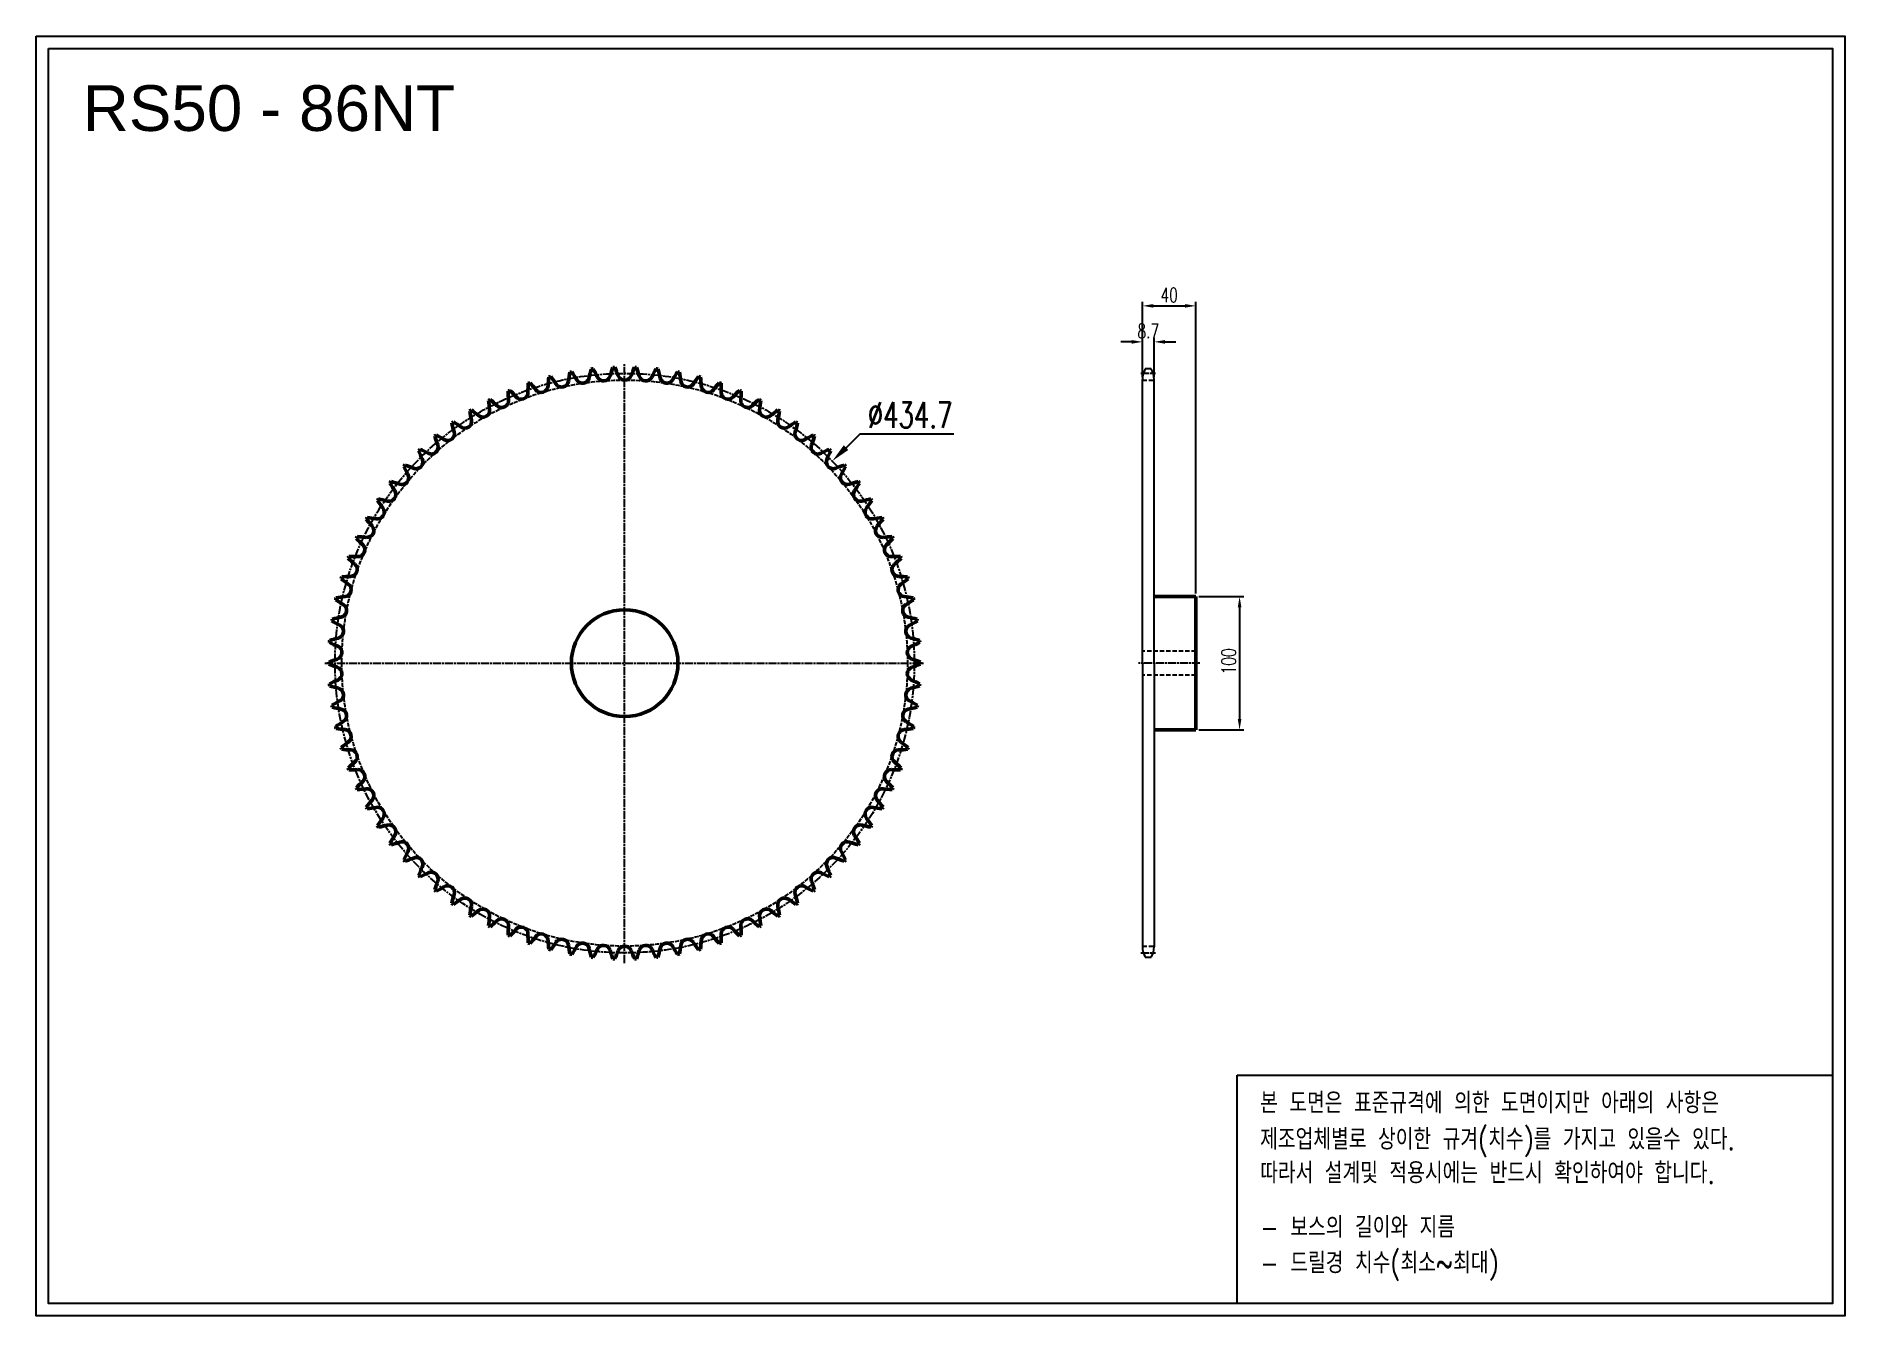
# Model space of a CAD drawing. Header units: millimetres. Extents: x 11261 to 12618, y 4739 to 5699.
import ezdxf

# ---------------------------------------------------------------- set-up
doc = ezdxf.new("R2010")
doc.units = ezdxf.units.MM
for name, pattern in [('AM_ISO02W050', [7.5, 6, -1.5]), ('AM_ISO02W050x2', [3.75, 3, -0.75]), ('AM_ISO08W050', [18, 12, -1.5, 3, -1.5]), ('AM_ISO08W050x2', [9, 6, -0.75, 1.5, -0.75]), ('HIDDEN', [9.525, 6.35, -3.175])]:
    doc.linetypes.add(name, pattern=pattern)
for name, color, linetype, lineweight in [('20', 7, 'Continuous', 50), ('21', 6, 'AM_ISO02W050', 25), ('22', 30, 'AM_ISO08W050', 25), ('23', 40, 'AM_ISO08W050', 25), ('VIS', 7, 'Continuous', 50)]:
    doc.layers.add(name, color=color, linetype=linetype, lineweight=lineweight)
doc.layers.add('HL', color=2, linetype='HIDDEN')
doc.layers.add('S-DIM', color=7, linetype='Continuous')
doc.styles.add('HAN', font='ROMANS.shx', dxfattribs={"width": 0.7, "bigfont": 'whgtxt.shx'})
doc.styles.add('HSG', font='SIMPLEX.shx', dxfattribs={"width": 0.7, "bigfont": 'HSG.shx'})
doc.styles.get("Standard").update_dxf_attribs({"font": 'arial.ttf'})
doc.dimstyles.new('APP23', dxfattribs={"dimscale": 4.5, "dimtxt": 2.4, "dimasz": 1.8, "dimexe": 0.7, "dimexo": 0.5, "dimgap": 0.6, "dimtad": 1, "dimtoh": 1, "dimdec": 1, "dimrnd": 0.01, "dimzin": 9, "dimdsep": 46, "dimtxsty": 'HSG', "dimcen": 0, "dimclrd": 1, "dimclre": 1, "dimclrt": 256, "dimazin": 2, "dimtp": 1, "dimtm": 1, "dimtfac": 0.5, "dimtdec": 1, "dimtix": 1, "dimtofl": 0, "dimtmove": 0, "dimatfit": 3, "dimfxl": 0, "dimtvp": 1, "dimtolj": 2, "dimlwd": -1, "dimlwe": -1, "dimarcsym": 0})
doc.dimstyles.new('APP32', dxfattribs={"dimscale": 8, "dimtxt": 2.4, "dimasz": 1.8, "dimexe": 0.7, "dimexo": 0.5, "dimgap": 0.6, "dimtad": 1, "dimtoh": 1, "dimdec": 1, "dimrnd": 0.01, "dimzin": 9, "dimdsep": 46, "dimtxsty": 'HSG', "dimcen": 0, "dimclrd": 1, "dimclre": 1, "dimclrt": 256, "dimazin": 2, "dimtp": 1, "dimtm": 1, "dimtfac": 0.5, "dimtdec": 1, "dimtofl": 0, "dimtmove": 0, "dimatfit": 3, "dimfxl": 0, "dimtvp": 1, "dimtolj": 2, "dimlwd": -1, "dimlwe": -1, "dimarcsym": 0})

# ---------------------------------------------------------------- blocks, each defined once
blk = doc.blocks.new('*D1')
at = {"layer": 'Defpoints', "color": 0, "transparency": 16777216}
for p in [(11858.6, 5380.2), (11547, 5077.1)]:
    blk.add_point(p, dxfattribs=at)
at = {"layer": 'S-DIM', "color": 1, "transparency": 16777216}
for p, q in [((11879.2, 5400.3), (11868.9, 5390.2)), ((11949.9, 5400.3), (11879.2, 5400.3))]:
    blk.add_line(p, q, dxfattribs=at)
blk.add_solid([(11867.2, 5392), (11870.6, 5388.5), (11858.6, 5380.2)], dxfattribs=at)
at = {"layer": 'S-DIM', "transparency": 16777216, "insert": (11917, 5414.7), "char_height": 19.2, "attachment_point": 5, "style": 'HSG'}
blk.add_mtext('\\A2;∅434.7', dxfattribs=at)
blk = doc.blocks.new('*D2')
at = {"layer": 'Defpoints', "color": 0, "transparency": 16777216}
for p in [(12100.1, 5469.6), (12091.4, 5440.9), (12100.1, 5440.9)]:
    blk.add_point(p, dxfattribs=at)
at = {"layer": 'S-DIM', "color": 1, "transparency": 16777216}
for p, q in [((12091.4, 5443.1), (12091.4, 5472.7)), ((12100.1, 5443.1), (12100.1, 5472.7)), ((12083.3, 5469.6), (12075.2, 5469.6)), ((12108.2, 5469.6), (12116.3, 5469.6))]:
    blk.add_line(p, q, dxfattribs=at)
for points in [[(12083.3, 5470.9), (12083.3, 5468.2), (12091.4, 5469.6)], [(12108.2, 5470.9), (12108.2, 5468.2), (12100.1, 5469.6)]]:
    blk.add_solid(points, dxfattribs=at)
at = {"layer": 'S-DIM', "transparency": 16777216, "insert": (12095.7, 5477.7), "char_height": 10.8, "attachment_point": 5, "style": 'HSG'}
blk.add_mtext('\\A2;8.7', dxfattribs=at)
blk = doc.blocks.new('*D3')
at = {"layer": 'Defpoints', "color": 0, "transparency": 16777216}
for p in [(12131.4, 5496.6), (12091.4, 5440.9), (12131.4, 5278.6)]:
    blk.add_point(p, dxfattribs=at)
at = {"layer": 'S-DIM', "color": 1, "transparency": 16777216}
for p, q in [((12091.4, 5443.1), (12091.4, 5499.7)), ((12131.4, 5280.9), (12131.4, 5499.7)), ((12099.5, 5496.6), (12123.3, 5496.6))]:
    blk.add_line(p, q, dxfattribs=at)
for points in [[(12099.5, 5497.9), (12099.5, 5495.2), (12091.4, 5496.6)], [(12123.3, 5497.9), (12123.3, 5495.2), (12131.4, 5496.6)]]:
    blk.add_solid(points, dxfattribs=at)
at = {"layer": 'S-DIM', "transparency": 16777216, "insert": (12111.4, 5504.7), "char_height": 10.8, "attachment_point": 5, "style": 'HSG'}
blk.add_mtext('\\A2;40', dxfattribs=at)
blk = doc.blocks.new('*D4')
at = {"layer": 'Defpoints', "color": 0, "transparency": 16777216}
for p in [(12131.4, 5278.6), (12131.4, 5178.6), (12164.2, 5178.6)]:
    blk.add_point(p, dxfattribs=at)
at = {"layer": 'S-DIM', "color": 1, "transparency": 16777216}
for p, q in [((12133.6, 5278.6), (12167.4, 5278.6)), ((12164.2, 5270.5), (12164.2, 5186.7)), ((12133.6, 5178.6), (12167.4, 5178.6))]:
    blk.add_line(p, q, dxfattribs=at)
for points in [[(12162.9, 5270.5), (12165.6, 5270.5), (12164.2, 5278.6)], [(12162.9, 5186.7), (12165.6, 5186.7), (12164.2, 5178.6)]]:
    blk.add_solid(points, dxfattribs=at)
at = {"layer": 'S-DIM', "transparency": 16777216, "insert": (12156.1, 5230), "char_height": 10.8, "attachment_point": 5, "rotation": 90, "style": 'HSG'}
blk.add_mtext('\\A2;100', dxfattribs=at)

msp = doc.modelspace()

# ---------------------------------------------------------------- linework, layer by layer
for p, q in [((12097.93, 5449.29), (12093.48, 5449.29)), ((12091.35, 5228.65), (12091.35, 5441.36)), ((12100.05, 5228.65), (12100.05, 5441.36)), ((12091.35, 5228.65), (12091.35, 5015.94)), ((12100.05, 5228.65), (12100.05, 5015.94)), ((12097.93, 5008), (12093.48, 5008))]:
    msp.add_line(p, q)
for points in [[(11261.19, 5698.81), (12618.41, 5698.81), (12618.41, 4739.16), (11261.19, 4739.16)], [(11270.33, 5689.67), (12609.27, 5689.67), (12609.27, 4748.3), (11270.33, 4748.3)]]:
    msp.add_lwpolyline(points, close=True)
at = {"color": 6}
msp.add_lwpolyline([(12162.37, 4919.51), (12609.27, 4919.51), (12609.27, 4748.3), (12162.37, 4748.3)], close=True, dxfattribs=at)
for centre, start, end in [((12107.23, 5441.36), 150, 180), ((12084.18, 5441.36), 0, 30), ((12107.23, 5015.94), 180, 210), ((12084.18, 5015.94), 330, 0)]:
    msp.add_arc(centre, 15.87, start, end)
at = {"layer": '20'}
msp.add_circle((11702.78, 5228.65), 40, dxfattribs=at)
for centre, radius, start, end in [((11752.33, 5429.41), 107.29, 172.61615, 176.22093), ((11702.78, 5228.65), 221.95, 104.46074, 104.84159), ((11561.32, 5379.47), 107.29, 33.0814, 36.68618), ((11766.85, 5425.25), 107.29, 168.4301, 172.03488), ((11702.78, 5228.65), 221.95, 100.27469, 100.65554), ((11572.7, 5389.39), 107.29, 28.89535, 32.50013), ((11671.13, 5443.72), 5.13, 208.89535, 347.84884), ((11781.03, 5420.05), 107.29, 164.24405, 167.84884), ((11702.78, 5228.65), 221.95, 96.08864, 96.4695), ((11584.79, 5398.46), 107.29, 24.7093, 28.31409), ((11686.91, 5445.45), 5.13, 204.7093, 343.66279), ((11794.79, 5413.83), 107.29, 160.05801, 163.66279), ((11702.78, 5228.65), 221.95, 91.9026, 92.28345), ((11597.5, 5406.62), 107.29, 20.52326, 24.12804), ((11702.78, 5446.03), 5.13, 200.52326, 339.47674), ((11808.07, 5406.62), 107.29, 155.87196, 159.47674), ((11702.78, 5228.65), 221.95, 87.71655, 88.0974), ((11610.77, 5413.83), 107.29, 16.33721, 19.94199), ((11718.65, 5445.45), 5.13, 196.33721, 335.2907), ((11820.78, 5398.46), 107.29, 151.68591, 155.2907), ((11702.78, 5228.65), 221.95, 83.5305, 83.91136), ((11624.53, 5420.05), 107.29, 12.15116, 15.75595), ((11734.43, 5443.72), 5.13, 192.15116, 331.10465), ((11832.86, 5389.39), 107.29, 147.49987, 151.10465), ((11702.78, 5228.65), 221.95, 79.34446, 79.72531), ((11638.71, 5425.25), 107.29, 7.96512, 11.5699), ((11844.24, 5379.47), 107.29, 143.31382, 146.9186), ((11702.78, 5228.65), 221.95, 75.15841, 75.53926), ((11653.23, 5429.41), 107.29, 3.77907, 7.38385), ((11702.78, 5228.65), 221.95, 112.83283, 113.21368), ((11722.57, 5434.48), 107.29, 180.98824, 184.59302), ((11540.87, 5357.27), 107.29, 41.45349, 45.05827), ((11625.12, 5431.69), 5.13, 221.45349, 0.40698), ((11737.54, 5432.49), 107.29, 176.80219, 180.40698), ((11702.78, 5228.65), 221.95, 108.64678, 109.02764), ((11550.69, 5368.74), 107.29, 37.26744, 40.87223), ((11640.15, 5436.82), 5.13, 217.26744, 356.22093), ((11655.51, 5440.83), 5.13, 213.0814, 352.03488), ((11750.05, 5440.83), 5.13, 187.96512, 326.9186), ((11765.41, 5436.82), 5.13, 183.77907, 322.73256), ((11854.88, 5368.74), 107.29, 139.12777, 142.73256), ((11702.78, 5228.65), 221.95, 70.97236, 71.35322), ((11668.02, 5432.49), 107.29, 359.59302, 3.19781), ((11780.44, 5431.69), 5.13, 179.59302, 318.54651), ((11864.7, 5357.27), 107.29, 134.94173, 138.54651), ((11702.78, 5228.65), 221.95, 66.78632, 67.16717), ((11682.99, 5434.48), 107.29, 355.40698, 359.01176), ((11702.78, 5228.65), 221.95, 121.20492, 121.58578), ((11692.39, 5435.17), 107.29, 189.36033, 192.96512), ((11523.86, 5332.32), 107.29, 49.82558, 53.43037), ((11596.39, 5418.22), 5.13, 229.82558, 8.77907), ((11702.78, 5228.65), 221.95, 117.01887, 117.39973), ((11707.49, 5435.38), 107.29, 185.17429, 188.77907), ((11531.91, 5345.1), 107.29, 45.63953, 49.24432), ((11610.51, 5425.48), 5.13, 225.63953, 4.59302), ((11795.05, 5425.48), 5.13, 175.40698, 314.36047), ((11873.65, 5345.1), 107.29, 130.75568, 134.36047), ((11702.78, 5228.65), 221.95, 62.60027, 62.98113), ((11809.17, 5418.22), 5.13, 171.22093, 310.17442), ((11698.07, 5435.38), 107.29, 351.22093, 354.82571), ((11881.7, 5332.32), 107.29, 126.56963, 130.17442), ((11713.17, 5435.17), 107.29, 347.03488, 350.63967), ((11702.78, 5228.65), 221.95, 58.41422, 58.79508), ((11569.92, 5400.71), 5.13, 238.19767, 17.15116), ((11702.78, 5228.65), 221.95, 125.39097, 125.77182), ((11677.34, 5433.86), 107.29, 193.54638, 197.15116), ((11516.77, 5318.98), 107.29, 54.01163, 57.61641), ((11582.83, 5409.95), 5.13, 234.01163, 12.96512), ((11822.73, 5409.95), 5.13, 167.03488, 305.98837), ((11888.79, 5318.98), 107.29, 122.38359, 125.98837), ((11835.64, 5400.71), 5.13, 162.84884, 301.80233), ((11728.22, 5433.86), 107.29, 342.84884, 346.45362), ((11702.78, 5228.65), 221.95, 54.22818, 54.60903), ((11702.78, 5228.65), 221.95, 133.76306, 134.14392), ((11505.6, 5290.94), 107.29, 62.38372, 65.98851), ((11557.72, 5390.55), 5.13, 242.38372, 21.33721), ((11702.78, 5228.65), 221.95, 129.57701, 129.95787), ((11662.43, 5431.46), 107.29, 197.73242, 201.33721), ((11510.68, 5305.17), 107.29, 58.19767, 61.80246), ((11894.89, 5305.17), 107.29, 118.19754, 121.80233), ((11847.85, 5390.55), 5.13, 158.66279, 297.61628), ((11743.13, 5431.46), 107.29, 338.66279, 342.26758), ((11702.78, 5228.65), 221.95, 50.04213, 50.42299), ((11899.96, 5290.94), 107.29, 114.01149, 117.61628), ((11702.78, 5228.65), 221.95, 45.85608, 46.23694), ((11702.78, 5228.65), 221.95, 137.94911, 138.32996), ((11633.33, 5423.42), 107.29, 206.10452, 209.7093), ((11501.58, 5276.38), 107.29, 66.56977, 70.17455), ((11546.28, 5379.53), 5.13, 246.56977, 25.52326), ((11647.73, 5427.97), 107.29, 201.91847, 205.52326), ((11859.28, 5379.53), 5.13, 154.47674, 293.43023), ((11757.83, 5427.97), 107.29, 334.47674, 338.08153), ((11903.98, 5276.38), 107.29, 109.82545, 113.43023), ((11772.23, 5423.42), 107.29, 330.2907, 333.89548), ((11702.78, 5228.65), 221.95, 41.67004, 42.05089), ((11702.78, 5228.65), 221.95, 142.13515, 142.51601), ((11619.3, 5417.83), 107.29, 210.29056, 213.89535), ((11498.63, 5261.57), 107.29, 70.75581, 74.3606), ((11535.69, 5367.7), 5.13, 250.75581, 29.7093), ((11869.87, 5367.7), 5.13, 150.2907, 289.24419), ((11906.93, 5261.57), 107.29, 105.6394, 109.24419), ((11786.26, 5417.83), 107.29, 326.10465, 329.70944), ((11702.78, 5228.65), 221.95, 37.48399, 37.86485), ((11702.78, 5228.65), 221.95, 146.3212, 146.70206), ((11605.71, 5411.23), 107.29, 214.47661, 218.0814), ((11496.78, 5246.58), 107.29, 74.94186, 78.54665), ((11525.98, 5355.14), 5.13, 254.94186, 33.89535), ((11879.58, 5355.14), 5.13, 146.10465, 285.05814), ((11908.78, 5246.58), 107.29, 101.45335, 105.05814), ((11799.85, 5411.23), 107.29, 321.9186, 325.52339), ((11702.78, 5228.65), 221.95, 33.29794, 33.6788), ((11702.78, 5228.65), 221.95, 150.50725, 150.8881), ((11592.64, 5403.66), 107.29, 218.66266, 222.26744), ((11496.02, 5231.49), 107.29, 79.12791, 82.73269), ((11517.22, 5341.89), 5.13, 259.12791, 38.0814), ((11888.34, 5341.89), 5.13, 141.9186, 280.87209), ((11909.54, 5231.49), 107.29, 97.26731, 100.87209), ((11812.92, 5403.66), 107.29, 317.73256, 321.33734), ((11702.78, 5228.65), 221.95, 29.1119, 29.49275), ((11702.78, 5228.65), 221.95, 154.69329, 155.07415), ((11580.16, 5395.15), 107.29, 222.8487, 226.45349), ((11496.36, 5216.39), 107.29, 83.31395, 86.91874), ((11509.45, 5328.05), 5.13, 263.31395, 42.26744), ((11896.11, 5328.05), 5.13, 137.73256, 276.68605), ((11909.2, 5216.39), 107.29, 93.08126, 96.68605), ((11825.4, 5395.15), 107.29, 313.54651, 317.1513), ((11702.78, 5228.65), 221.95, 24.92585, 25.30671), ((11702.78, 5228.65), 221.95, 158.87934, 159.2602), ((11568.34, 5385.76), 107.29, 227.03475, 230.63953), ((11497.81, 5201.36), 107.29, 87.5, 91.10478), ((11502.71, 5313.67), 5.13, 267.5, 46.45349), ((11902.85, 5313.67), 5.13, 133.54651, 272.5), ((11907.75, 5201.36), 107.29, 88.89522, 92.5), ((11837.23, 5385.76), 107.29, 309.36047, 312.96525), ((11702.78, 5228.65), 221.95, 20.7398, 21.12066), ((11702.78, 5228.65), 221.95, 163.06539, 163.44624), ((11500.35, 5186.47), 107.29, 91.68605, 95.29083), ((11497.04, 5298.84), 5.13, 271.68605, 50.63953), ((11908.52, 5298.84), 5.13, 129.36047, 268.31395), ((11905.21, 5186.47), 107.29, 84.70917, 88.31395), ((11702.78, 5228.65), 221.95, 16.55376, 16.93461), ((11557.23, 5375.52), 107.29, 231.2208, 234.82558), ((11492.46, 5283.63), 5.13, 275.87209, 54.82558), ((11913.1, 5283.63), 5.13, 125.17442, 264.12791), ((11848.34, 5375.52), 107.29, 305.17442, 308.7792), ((11702.78, 5228.65), 221.95, 167.25143, 167.63229), ((11546.89, 5364.51), 107.29, 235.40684, 239.01163), ((11503.97, 5171.8), 107.29, 95.87209, 99.47688), ((11489.01, 5268.13), 5.13, 280.05814, 59.01163), ((11916.55, 5268.13), 5.13, 120.98837, 259.94186), ((11901.6, 5171.8), 107.29, 80.52312, 84.12791), ((11858.67, 5364.51), 107.29, 300.98837, 304.59316), ((11702.78, 5228.65), 221.95, 12.36771, 12.74857), ((11702.78, 5228.65), 221.95, 171.43748, 171.81833), ((11537.39, 5352.77), 107.29, 239.59289, 243.19767), ((11508.65, 5157.44), 107.29, 100.05814, 103.66292), ((11486.7, 5252.42), 5.13, 284.24419, 63.19767), ((11918.86, 5252.42), 5.13, 116.80233, 255.75581), ((11896.92, 5157.44), 107.29, 76.33708, 79.94186), ((11868.17, 5352.77), 107.29, 296.80233, 300.40711), ((11702.78, 5228.65), 221.95, 8.18167, 8.56252), ((11702.78, 5228.65), 221.95, 175.62353, 176.00438), ((11528.77, 5340.36), 107.29, 243.77894, 247.38372), ((11514.36, 5143.46), 107.29, 104.24419, 107.84897), ((11485.54, 5236.59), 5.13, 288.43023, 67.38372), ((11920.02, 5236.59), 5.13, 112.61628, 251.56977), ((11891.2, 5143.46), 107.29, 72.15103, 75.75581), ((11876.79, 5340.36), 107.29, 292.61628, 296.22106), ((11702.78, 5228.65), 221.95, 3.99562, 4.37647), ((11521.08, 5129.93), 107.29, 108.43023, 112.03502), ((11702.78, 5228.65), 221.95, 179.80957, 180.19043), ((11521.08, 5327.36), 107.29, 247.96498, 251.56977), ((11485.54, 5220.71), 5.13, 292.61628, 71.56977), ((11920.02, 5220.71), 5.13, 108.43023, 247.38372), ((11884.48, 5129.93), 107.29, 67.96498, 71.56977), ((11884.48, 5327.36), 107.29, 288.43023, 292.03502), ((11702.78, 5228.65), 221.95, 359.80957, 0.19043), ((11528.77, 5116.93), 107.29, 112.61628, 116.22106), ((11702.78, 5228.65), 221.95, 183.99562, 184.37647), ((11876.79, 5116.93), 107.29, 63.77894, 67.38372), ((11702.78, 5228.65), 221.95, 355.62353, 356.00438), ((11514.36, 5313.84), 107.29, 252.15103, 255.75581), ((11537.39, 5104.53), 107.29, 116.80233, 120.40711), ((11486.7, 5204.87), 5.13, 296.80233, 75.75581), ((11918.86, 5204.87), 5.13, 104.24419, 243.19767), ((11868.17, 5104.53), 107.29, 59.59289, 63.19767), ((11891.2, 5313.84), 107.29, 284.24419, 287.84897), ((11702.78, 5228.65), 221.95, 188.18167, 188.56252), ((11508.65, 5299.86), 107.29, 256.33708, 259.94186), ((11546.89, 5092.79), 107.29, 120.98837, 124.59316), ((11489.01, 5189.16), 5.13, 300.98837, 79.94186), ((11916.55, 5189.16), 5.13, 100.05814, 239.01163), ((11858.67, 5092.79), 107.29, 55.40684, 59.01163), ((11896.92, 5299.86), 107.29, 280.05814, 283.66292), ((11702.78, 5228.65), 221.95, 351.43748, 351.81833), ((11702.78, 5228.65), 221.95, 192.36771, 192.74857), ((11503.97, 5285.49), 107.29, 260.52312, 264.12791), ((11492.46, 5173.66), 5.13, 305.17442, 84.12791), ((11913.1, 5173.66), 5.13, 95.87209, 234.82558), ((11901.6, 5285.49), 107.29, 275.87209, 279.47688), ((11702.78, 5228.65), 221.95, 347.25143, 347.63229), ((11557.23, 5081.77), 107.29, 125.17442, 128.7792), ((11702.78, 5228.65), 221.95, 196.55376, 196.93461), ((11500.35, 5270.83), 107.29, 264.70917, 268.31395), ((11497.04, 5158.46), 5.13, 309.36047, 88.31395), ((11908.52, 5158.46), 5.13, 91.68605, 230.63953), ((11905.21, 5270.83), 107.29, 271.68605, 275.29083), ((11848.34, 5081.77), 107.29, 51.2208, 54.82558), ((11702.78, 5228.65), 221.95, 343.06539, 343.44624), ((11568.34, 5071.54), 107.29, 129.36047, 132.96525), ((11702.78, 5228.65), 221.95, 200.7398, 201.12066), ((11497.81, 5255.94), 107.29, 268.89522, 272.5), ((11502.71, 5143.63), 5.13, 313.54651, 92.5), ((11902.85, 5143.63), 5.13, 87.5, 226.45349), ((11907.75, 5255.94), 107.29, 267.5, 271.10478), ((11837.23, 5071.54), 107.29, 47.03475, 50.63953), ((11702.78, 5228.65), 221.95, 338.87934, 339.2602), ((11580.16, 5062.14), 107.29, 133.54651, 137.1513), ((11702.78, 5228.65), 221.95, 204.92585, 205.30671), ((11496.36, 5240.91), 107.29, 273.08126, 276.68605), ((11509.45, 5129.25), 5.13, 317.73256, 96.68605), ((11896.11, 5129.25), 5.13, 83.31395, 222.26744), ((11909.2, 5240.91), 107.29, 263.31395, 266.91874), ((11825.4, 5062.14), 107.29, 42.8487, 46.45349), ((11702.78, 5228.65), 221.95, 334.69329, 335.07415), ((11592.64, 5053.64), 107.29, 137.73256, 141.33734), ((11702.78, 5228.65), 221.95, 209.1119, 209.49275), ((11496.02, 5225.81), 107.29, 277.26731, 280.87209), ((11517.22, 5115.4), 5.13, 321.9186, 100.87209), ((11888.34, 5115.4), 5.13, 79.12791, 218.0814), ((11909.54, 5225.81), 107.29, 259.12791, 262.73269), ((11812.92, 5053.64), 107.29, 38.66266, 42.26744), ((11702.78, 5228.65), 221.95, 330.50725, 330.8881), ((11605.71, 5046.06), 107.29, 141.9186, 145.52339), ((11702.78, 5228.65), 221.95, 213.29794, 213.6788), ((11496.78, 5210.72), 107.29, 281.45335, 285.05814), ((11525.98, 5102.16), 5.13, 326.10465, 105.05814), ((11879.58, 5102.16), 5.13, 74.94186, 213.89535), ((11908.78, 5210.72), 107.29, 254.94186, 258.54665), ((11799.85, 5046.06), 107.29, 34.47661, 38.0814), ((11702.78, 5228.65), 221.95, 326.3212, 326.70206), ((11619.3, 5039.47), 107.29, 146.10465, 149.70944), ((11702.78, 5228.65), 221.95, 217.48399, 217.86485), ((11498.63, 5195.73), 107.29, 285.6394, 289.24419), ((11535.69, 5089.59), 5.13, 330.2907, 109.24419), ((11869.87, 5089.59), 5.13, 70.75581, 209.7093), ((11906.93, 5195.73), 107.29, 250.75581, 254.3606), ((11786.26, 5039.47), 107.29, 30.29056, 33.89535), ((11702.78, 5228.65), 221.95, 322.13515, 322.51601), ((11633.33, 5033.88), 107.29, 150.2907, 153.89548), ((11702.78, 5228.65), 221.95, 221.67004, 222.05089), ((11501.58, 5180.92), 107.29, 289.82545, 293.43023), ((11546.28, 5077.77), 5.13, 334.47674, 113.43023), ((11859.28, 5077.77), 5.13, 66.56977, 205.52326), ((11903.98, 5180.92), 107.29, 246.56977, 250.17455), ((11772.23, 5033.88), 107.29, 26.10452, 29.7093), ((11702.78, 5228.65), 221.95, 317.94911, 318.32996), ((11647.73, 5029.33), 107.29, 154.47674, 158.08153), ((11702.78, 5228.65), 221.95, 225.85608, 226.23694), ((11505.6, 5166.36), 107.29, 294.01149, 297.61628), ((11557.72, 5066.75), 5.13, 338.66279, 117.61628), ((11662.43, 5025.84), 107.29, 158.66279, 162.26758), ((11847.85, 5066.75), 5.13, 62.38372, 201.33721), ((11743.13, 5025.84), 107.29, 17.73242, 21.33721), ((11899.96, 5166.36), 107.29, 242.38372, 245.98851), ((11757.83, 5029.33), 107.29, 21.91847, 25.52326), ((11702.78, 5228.65), 221.95, 313.76306, 314.14392), ((11702.78, 5228.65), 221.95, 230.04213, 230.42299), ((11510.68, 5152.13), 107.29, 298.19754, 301.80233), ((11569.92, 5056.59), 5.13, 342.84884, 121.80233), ((11677.34, 5023.44), 107.29, 162.84884, 166.45362), ((11516.77, 5138.31), 107.29, 302.38359, 305.98837), ((11582.83, 5047.35), 5.13, 347.03488, 125.98837), ((11822.73, 5047.35), 5.13, 54.01163, 192.96512), ((11888.79, 5138.31), 107.29, 234.01163, 237.61641), ((11835.64, 5056.59), 5.13, 58.19767, 197.15116), ((11728.22, 5023.44), 107.29, 13.54638, 17.15116), ((11894.89, 5152.13), 107.29, 238.19767, 241.80246), ((11702.78, 5228.65), 221.95, 309.57701, 309.95787), ((11702.78, 5228.65), 221.95, 234.22818, 234.60903), ((11692.39, 5022.13), 107.29, 167.03488, 170.63967), ((11702.78, 5228.65), 221.95, 238.41422, 238.79508), ((11523.86, 5124.98), 107.29, 306.56963, 310.17442), ((11596.39, 5039.08), 5.13, 351.22093, 130.17442), ((11707.49, 5021.92), 107.29, 171.22093, 174.82571), ((11531.91, 5112.19), 107.29, 310.75568, 314.36047), ((11610.51, 5031.82), 5.13, 355.40698, 134.36047), ((11795.05, 5031.82), 5.13, 45.63953, 184.59302), ((11873.65, 5112.19), 107.29, 225.63953, 229.24432), ((11809.17, 5039.08), 5.13, 49.82558, 188.77907), ((11698.07, 5021.92), 107.29, 5.17429, 8.77907), ((11881.7, 5124.98), 107.29, 229.82558, 233.43037), ((11713.17, 5022.13), 107.29, 9.36033, 12.96512), ((11702.78, 5228.65), 221.95, 301.20492, 301.58578), ((11702.78, 5228.65), 221.95, 305.39097, 305.77182), ((11702.78, 5228.65), 221.95, 242.60027, 242.98113), ((11722.57, 5022.81), 107.29, 175.40698, 179.01176), ((11702.78, 5228.65), 221.95, 246.78632, 247.16717), ((11540.87, 5100.03), 107.29, 314.94173, 318.54651), ((11625.12, 5025.61), 5.13, 359.59302, 138.54651), ((11737.54, 5024.81), 107.29, 179.59302, 183.19781), ((11550.69, 5088.55), 107.29, 319.12777, 322.73256), ((11640.15, 5020.48), 5.13, 3.77907, 142.73256), ((11765.41, 5020.48), 5.13, 37.26744, 176.22093), ((11854.88, 5088.55), 107.29, 217.26744, 220.87223), ((11668.02, 5024.81), 107.29, 356.80219, 0.40698), ((11780.44, 5025.61), 5.13, 41.45349, 180.40698), ((11864.7, 5100.03), 107.29, 221.45349, 225.05827), ((11702.78, 5228.65), 221.95, 292.83283, 293.21368), ((11682.99, 5022.81), 107.29, 0.98824, 4.59302), ((11702.78, 5228.65), 221.95, 297.01887, 297.39973), ((11702.78, 5228.65), 221.95, 250.97236, 251.35322), ((11752.33, 5027.89), 107.29, 183.77907, 187.38385), ((11702.78, 5228.65), 221.95, 255.15841, 255.53926), ((11561.32, 5077.83), 107.29, 323.31382, 326.9186), ((11655.51, 5016.46), 5.13, 7.96512, 146.9186), ((11766.85, 5032.04), 107.29, 187.96512, 191.5699), ((11702.78, 5228.65), 221.95, 259.34446, 259.72531), ((11572.7, 5067.9), 107.29, 327.49987, 331.10465), ((11671.13, 5013.58), 5.13, 12.15116, 151.10465), ((11781.03, 5037.24), 107.29, 192.15116, 195.75595), ((11584.79, 5058.84), 107.29, 331.68591, 335.2907), ((11686.91, 5011.84), 5.13, 16.33721, 155.2907), ((11794.79, 5043.47), 107.29, 196.33721, 199.94199), ((11597.5, 5050.68), 107.29, 335.87196, 339.47674), ((11702.78, 5011.26), 5.13, 20.52326, 159.47674), ((11808.07, 5050.68), 107.29, 200.52326, 204.12804), ((11610.77, 5043.47), 107.29, 340.05801, 343.66279), ((11718.65, 5011.84), 5.13, 24.7093, 163.66279), ((11820.78, 5058.84), 107.29, 204.7093, 208.31409), ((11624.53, 5037.24), 107.29, 344.24405, 347.84884), ((11734.43, 5013.58), 5.13, 28.89535, 167.84884), ((11832.86, 5067.9), 107.29, 208.89535, 212.50013), ((11702.78, 5228.65), 221.95, 280.27469, 280.65554), ((11638.71, 5032.04), 107.29, 348.4301, 352.03488), ((11750.05, 5016.46), 5.13, 33.0814, 172.03488), ((11844.24, 5077.83), 107.29, 213.0814, 216.68618), ((11702.78, 5228.65), 221.95, 284.46074, 284.84159), ((11653.23, 5027.89), 107.29, 352.61615, 356.22093), ((11702.78, 5228.65), 221.95, 288.64678, 289.02764), ((11702.78, 5228.65), 221.95, 263.5305, 263.91136), ((11702.78, 5228.65), 221.95, 267.71655, 268.0974), ((11702.78, 5228.65), 221.95, 271.9026, 272.28345), ((11702.78, 5228.65), 221.95, 276.08864, 276.4695)]:
    msp.add_arc(centre, radius, start, end, dxfattribs=at)
at = {"layer": '21', "linetype": 'AM_ISO02W050x2'}
msp.add_circle((11702.78, 5228.65), 212.25, dxfattribs=at)
at = {"layer": '22', "linetype": 'AM_ISO08W050x2'}
for p, q in [((12090.17, 5445.98), (12101.23, 5445.98)), ((12134.38, 5228.65), (12088.32, 5228.65)), ((12090.17, 5011.31), (12101.23, 5011.31))]:
    msp.add_line(p, q, dxfattribs=at)
msp.add_circle((11702.78, 5228.65), 217.33, dxfattribs=at)
at = {"layer": '23', "linetype": 'AM_ISO08W050x2'}
for p, q in [((11702.78, 5003.7), (11702.78, 5453.6)), ((11477.83, 5228.65), (11927.73, 5228.65))]:
    msp.add_line(p, q, dxfattribs=at)
at = {"layer": 'HL', "ltscale": 0.5}
for p, q in [((12091.35, 5440.9), (12100.05, 5440.9)), ((12131.35, 5237.65), (12091.35, 5237.65)), ((12131.35, 5219.65), (12091.35, 5219.65)), ((12091.35, 5016.4), (12100.05, 5016.4))]:
    msp.add_line(p, q, dxfattribs=at)
at = {"layer": 'VIS'}
for p, q in [((12131.35, 5278.65), (12100.05, 5278.65)), ((12131.35, 5278.65), (12131.35, 5178.65)), ((12131.35, 5178.65), (12100.05, 5178.65))]:
    msp.add_line(p, q, dxfattribs=at)

# ---------------------------------------------------------------- texts
msp.add_text('RS50 - 86NT', height=34.2732).set_placement((11296.14, 5627.75))
at = {"color": 6, "style": 'HAN', "width": 0.8}
for s, p in [('본 도면은 표준규격에 의한 도면이지만 아래의 사항은', (12179.65, 4890.97)), ('제조업체별로 상이한 규겨(치수)를 가지고 있을수 있다.', (12179.65, 4863.74)), ('따라서 설계및 적용시에는 반드시 확인하여야 합니다.', (12179.65, 4838.45)), ('- 보스의 길이와 지름', (12179.65, 4797.71)), ('- 드릴경 치수(최소~최대)', (12179.65, 4770.95))]:
    msp.add_text(s, height=15.7132, dxfattribs=at).set_placement(p)

# ---------------------------------------------------------------- dimensions: what is measured, and where the dimension line sits
at = {"layer": 'S-DIM'}
dim = msp.add_linear_dim(base=(12131.35, 5496.58), p1=(12091.35, 5440.9), p2=(12131.35, 5278.65), dimstyle='APP23', dxfattribs=at)
dim.commit()
dim.dimension.update_dxf_attribs({"geometry": '*D3', "text_midpoint": (12111.35, 5504.68)})
dim = msp.add_linear_dim(base=(12100.05, 5469.58), p1=(12091.35, 5440.9), p2=(12100.05, 5440.9), dimstyle='APP23', dxfattribs=at)
dim.commit()
dim.dimension.update_dxf_attribs({"geometry": '*D2', "text_midpoint": (12095.7, 5469.58), "dimtype": 128})
at = {"layer": 'S-DIM', "color": 3}
dim = msp.add_diameter_dim_2p(p1=(11547.01, 5077.09), p2=(11858.56, 5380.2), dimstyle='APP32', dxfattribs=at)
dim.commit()
dim.dimension.update_dxf_attribs({"geometry": '*D1', "text_midpoint": (11916.96, 5414.68)})
at = {"layer": 'S-DIM'}
dim = msp.add_linear_dim(base=(12164.22, 5178.65), p1=(12131.35, 5278.65), p2=(12131.35, 5178.65), angle=90, dimstyle='APP23', dxfattribs=at)
dim.commit()
dim.dimension.update_dxf_attribs({"geometry": '*D4', "text_midpoint": (12164.22, 5230.05), "dimtype": 128})

doc.saveas('drawing.dxf')
